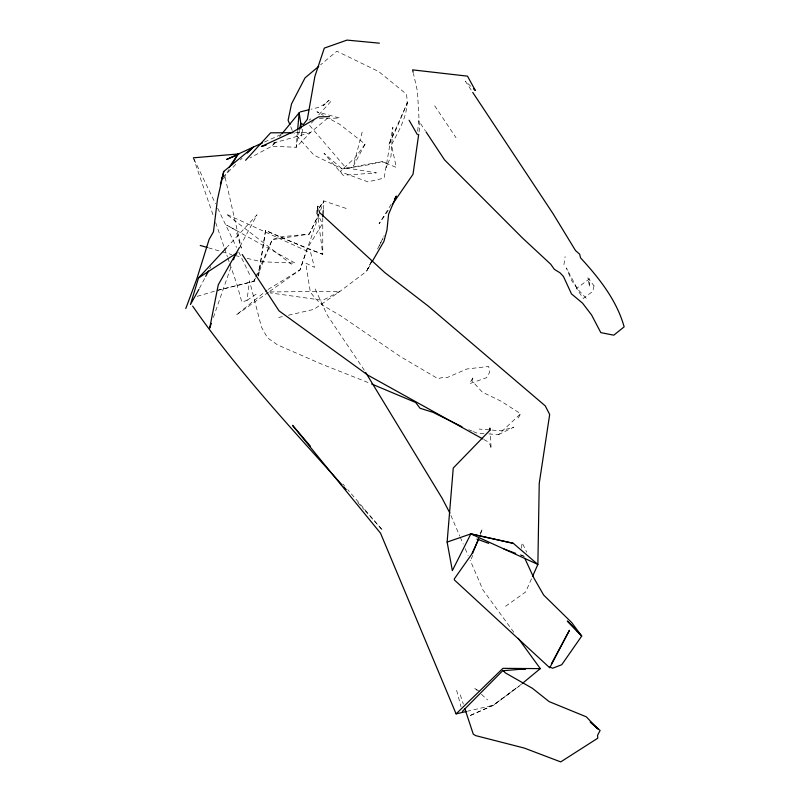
<?xml version="1.0" encoding="UTF-8"?>
<svg xmlns="http://www.w3.org/2000/svg" width="802" height="802" viewBox="0 0 802 802"><rect width="100%" height="100%" fill="white"/><g stroke="black" fill="none" stroke-linecap="round" stroke-linejoin="round"><path stroke-width="0.6" stroke-dasharray="4.01 3.01" d="M322.765 217.863L322.765 254.294L307.176 248.53L265.572 230.425L258.354 275.607M323.306 209.392L323.838 200.931L347.497 208.881M317.612 209.603L317.863 206.084L319.356 208.029L318.073 209.593M297.532 131.277L296.149 147.287L271.778 146.215L249.963 157.934M417.712 131.167L418.654 120.691L425.381 130.866M317.482 209.352L317.863 206.084L318.735 209.342M229.863 263.848L236.76 283.878L241.823 302.043L247.016 300.389L249.462 280.78L261.512 327.236L267.507 337.842L277.602 344.92L321.371 364.008L369.431 383.075M521.44 548.257L522.132 542.743L526.713 552.237M419.035 131.959L419.546 128.34L417.491 91.488L413.421 73.463M302.625 129.232L301.602 136.16L301.161 129.132M563.926 264.7L565.119 256.64M299.397 130.485L296.149 147.287L310.304 132.651L327.557 118.265M258.505 276.119L265.572 230.425L279.627 236.951L322.765 254.294L317.542 214.104M362.183 132.019L353.281 166.235L365.09 144.119L339.918 124.44L328.95 118.425M318.985 214.966L299.968 269.943L269.542 291.457M320.599 210.284L323.838 200.931L316.79 211.157M213.382 317.482L231.858 264.449M471.315 558.914L472.689 555.445M480.308 534.523L482.583 528.939L479.756 533.982M218.114 290.194L253.773 281.261L255.267 277.883M255.768 276.76L272.229 239.658L279.627 236.951L309.291 234.084L318.574 214.746M531.505 578.773L525.631 591.996L503.335 607.876M319.607 212.59L309.291 234.084L272.229 239.658L259.658 270.655L256.129 277.021M379.336 245.623L383.155 237.833M371.486 261.312L366.514 271.357L340.098 291.266L313.943 309.361L287.226 315.507M377.572 249.021L384.198 235.628M371.707 261.201L366.514 271.357L372.108 261.723M199.427 288.329L205.142 277.462M209.713 268.76L210.856 266.585M240.019 246.404L257.031 214.816L227.347 246.846M518.262 418.032L520.608 413.752L501.25 401.281L482.303 392.138L471.947 380.77L473.421 376.719L469.601 383.647L486.593 377.712L489.491 372.619L488.719 366.444L466.934 368.98L447.225 377.521L442.694 377.381L438.052 378.724L400.398 356.569L341.101 316.068L322.344 305.051L314.875 298.043L310.304 291.928L305.732 263.056L314.484 267.387L310.715 252.841L226.204 214.094L291.547 264.279M253.773 281.261L255.537 278.073M223.517 178.916L229.202 169.222M391.236 204.259L379.075 223.768L388.268 210.365M319.356 208.029L323.838 200.931M365.09 144.119L355.316 157.493L340.068 171.598L367.887 181.864L384.108 178.084L392.89 127.217L390.995 156.26L386.173 167.417L387.717 163.578L381.882 161.653L342.253 168.981L314.003 155.167L294.164 132.921M274.906 142.395L271.778 146.215L277.061 141.182M279.597 136.671L281.151 134.766M318.705 114.866L331.467 100.831L328.79 100.4L323.236 105.714L328.79 100.4M314.033 120.14L309.472 125.272L345.893 167.829L376.379 172.881L343.156 175.277L323.998 153.272L342.253 168.981L367.617 164.971L381.882 161.653L396.278 167.407L391.476 144.821C399.566 129.333 410.012 112.17 406.363 94.105L378.815 71.609L336.84 51.218L320.599 64.812M222.976 177.122L236.891 163.377M240.369 159.939L242.104 158.215M488.849 433.932L498.473 434.644L520.608 413.752M521.541 684.136L493.3 705.249L469.07 716.036L493.27 705.239L519.084 686.211L493.3 705.249L468.097 711.083M308.991 120.23L310.885 118.776M268.53 292.169L236.089 315.126L267.076 290.063M247.016 300.389L256.891 293.632M268.139 289.412L299.968 269.943L307.176 248.53L322.384 223.908L317.863 214.194M325.121 103.919L318.364 107.418L311.116 109.212M498.473 434.644L513.761 427.165L500.598 430.774L479.045 429.06M264.52 142.014L281.191 134.465M197.172 296.339L215.758 290.835M273.271 143.127L310.304 132.651L294.184 132.711M216.921 290.494L256.379 280.79M278.735 317.462L282.374 316.63M319.296 118.566L339.737 118.044L316.88 111.799L323.457 115.408M270.134 291.948L340.098 291.266L322.825 300.319L270.033 292.88M484.027 433.571L476.809 433.03L473.35 431.596M235.247 255.547L241.191 256.951M247.126 258.354L261.382 261.733L295.236 263.156L226.715 225.151L235.808 230.214L241.302 248.119L224.59 175.097M208.4 247.808L221.232 251.537M222.405 251.878L231.728 254.585M577.27 288.72L571.555 280.389L566.372 267.908L577.27 288.72L587.966 300.108M520.378 555.094L526.252 557.27M468.749 429.692L472.198 431.125M520.528 554.693L526.312 557.119M483.867 439.526L487.155 441.351L490.112 444.779L491.175 448.769L490.162 432.97M479.736 691.675L474.373 687.946L477.03 690.352M481.451 694.352L487.646 699.966M470.814 86.265L465.36 81.172L472.067 91.388M357.822 502.583L364.459 510.012M365.291 510.934L382.694 530.413L347.757 489.691M342.875 484.017L344.499 485.912M513.821 632.277L482.934 589.901L470.122 560.117M434.704 105.784L456.037 137.764M364.329 370.263L327.256 315.166L314.595 287.677M193.914 158.946L215.507 203.768M217.673 208.249L236.56 247.467M238.725 251.948L250.595 276.6M450.894 515.445L459.767 536.067M460.258 537.21L463.215 544.087M465.19 548.668L468.147 555.535M290.755 126.746L292.509 131.067M193.372 157.824L213.653 216.73M215.678 222.615L224.189 247.357M224.59 248.53L227.437 256.78M227.838 257.963L229.462 262.675M460.298 694.893L463.355 704.136M456.619 690.332L461.04 706.783M594.041 285.843L592.738 291.367L583.335 298.434L576.498 288.459L589.57 278.775L589.65 287.026L587.806 277.863L594.041 285.843M407.677 102.105L396.579 128.33L388.519 145.112L407.677 102.105"/><path stroke-width="1.2" d="M322.845 216.65L323.226 210.605M532.488 576.568L537.861 564.448L513.32 543.335L470.854 533.891L452.348 570.623L447.125 542.072L453.25 468.037L489.551 430.654L489.852 428.108L490.012 430.544M297.642 130.044L299.136 112.801L281.933 133.804M316.97 213.703L317.351 210.435M418.694 134.385L413.01 174.285L392.509 204.179M299.627 129.282L300.79 123.277L299.136 112.801M262.304 143.017L253.412 147.047L223.758 171.448L217.452 199.558L213.452 231.818L209.152 239.317L196.741 279.116L185.793 308.539M220.36 184.3L223.758 171.448M211.327 323.376L209.683 328.088L218.274 284.76L239.427 247.487M233.502 259.738L234.735 256.199L237.061 252.8L198.525 277.953L190.475 304.509L198.856 289.412M472.538 553.52L478.473 538.994M478.794 538.994L471.506 554.473L454.273 578.934L454.523 580.087L549.741 667.785L569.46 630.262L551.415 663.805M205.713 276.369L208.57 270.936M372.729 260.65L383.917 241.382L386.965 230.044L388.599 214.234L396.358 196.049L394.434 199.127M231.728 164.911L238.034 154.134L253.412 147.047L247.327 153.062M222.114 177.984L223.497 175.909M229.031 167.608L238.034 154.134L226.655 159.438L237.963 154.736M245.602 160.28L270.615 132.811L292.941 132.721M226.505 247.758L198.525 277.953L200.279 276.329M462.303 711.484L502.694 670.743L525.731 668.848L519.506 668.617M310.374 446.133L292.499 425.301L380.539 533.2L456.107 713.88L502.924 668.347L540.317 668.627M318.765 66.345L305.031 77.874L291.517 103.909L288.108 120.28L289.873 124.591M522.212 683.585L540.297 668.597L518.232 638.332M447.125 542.072L470.854 533.891L537.871 564.418L539.235 483.375L549.681 414.494L545.25 405.872L428.238 306.083L384.84 272.62L319.607 212.59L319.026 210.425M266.104 145.152L261.332 146.505L292.971 131.879L318.665 116.821L329.482 116.671M300.239 111.909L308.7 109.814M456.107 713.88L466.894 711.374M193.372 157.824L238.986 153.904M379.396 43.178L347.025 40.1L324.309 48.1L314.875 76.421L307.346 119.308L303.306 124.611L300.79 123.277L301.081 127.959M470.874 533.891L513.32 543.335M200.239 245.442L207.237 247.467M476.919 539.034L488.669 543.375M503.937 549.019L515.676 553.36M549.671 667.043L552.658 668.236L561.751 664.718L581.691 636.106L571.726 622.593L543.646 595.044L534.002 578.202L524.759 558.232M371.677 383.998L415.657 402.474L420.058 408.268L432.95 412.288L461.952 426.744M482.774 438.925L367.807 375.105L279.046 310.875L242.194 254.485M597.43 728.567L590.192 721.98L600.117 730.442L597.55 735.324L597.781 738.201L560.708 761.9L524.287 748.066L475.626 735.604L473.28 734.171L464.879 708.757M473.551 88.811L475.365 90.506L467.486 76.15L412.599 69.864L413.15 72.26M598.332 729.389L586.292 716.818L549.119 701.6L532.418 688.306L505.25 672.828L503.044 670.382M342.073 484.959C290.244 427.075 237.031 370.153 192.66 306.133M343.737 486.814L346.223 489.601M426.052 131.889L444.549 159.869L522.453 237.983L550.773 264.279L554.312 269.312L559.996 272.8L563.445 276.459L571.455 293.873L582.543 303.136L591.565 314.945L600.808 332.619L613.771 335.176L624.156 326.865C616.668 300.128 599.014 277.953 580.538 257.833L579.656 254.194L575.525 250.565L552.999 213.593L472.739 92.41M365.622 372.399L442.193 498.353L449.912 513.16M409.1 120.25L417.391 134.656M577.139 630.943L567.295 621.019L581.691 636.106L577.139 630.943"/></g></svg>
